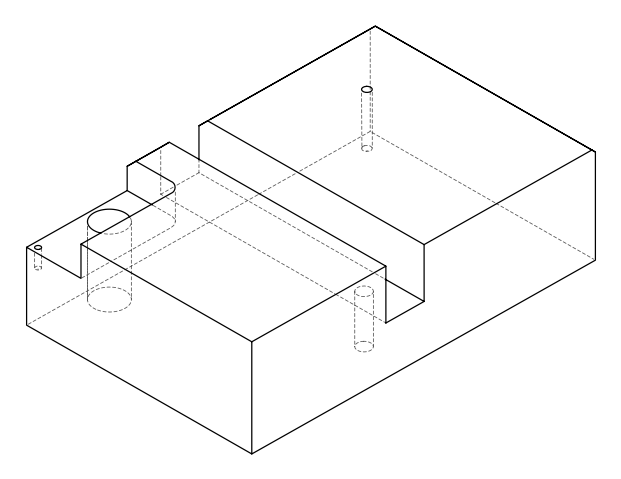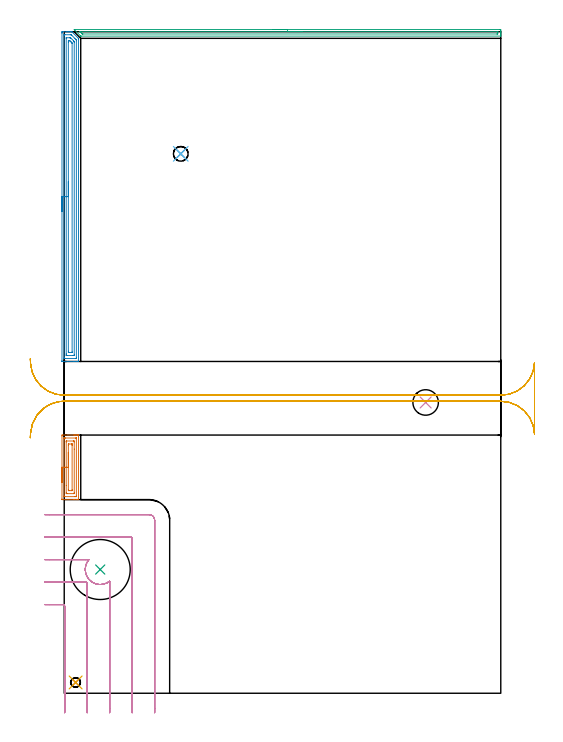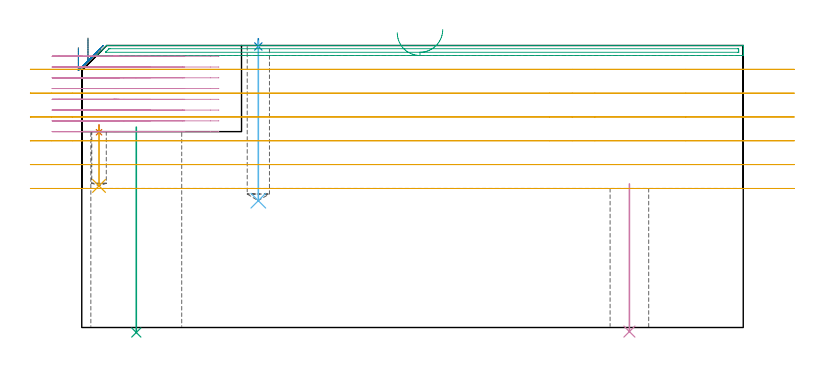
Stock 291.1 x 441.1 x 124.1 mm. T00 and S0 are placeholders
(PLAN: 11 operations, 7 tool changes, 38.2 min)
(1 SPOT_DRILL | STEP1POCKET | NXT0321_9005460120000 | 0.04 min | 4144 mm3)
(2 SPOT_DRILL_1 | STEP1POCKET_1 | NXT0321_9005460120000 | 0.03 min | 1 mm3)
(3 INDEXABLE_INSERT_DRILL_THROUGH_HOLE_FROM_SOLID | STEP1HOLE | NXT0302_035 | 0.37 min | 155862 mm3)
(4 INDEXABLE_INSERT_DRILL_THROUGH_HOLE_FROM_SOLID_1 | STEP1HOLE_1 | NXT0302_005 | 0.27 min | 28141 mm3)
(5 DRILL_BLIND_HOLE_INTO_CENTER | STEP1POCKET | NXT0301_035 | 0.11 min | 752 mm3)
(6 DRILL_BLIND_HOLE_INTO_CENTER_1 | STEP1POCKET_1 | UGT0301_212 | 0.28 min | 4942 mm3)
(7 AREA_MILL | FG_CHAMFER_SURFACE | UGT0205_001 | 1.64 min | 3367 mm3)
(8 AREA_MILL_1 | FG_CHAMFER_SURFACE_1 | UGT0205_001 | 7.27 min | 13687 mm3)
(9 AREA_MILL_2 | FG_CHAMFER_SURFACE_2 | UGT0205_001 | 4.69 min | 2727 mm3)
(10 MILL_CORNER_NOTCH_RECTANGULAR | CORNER_NOTCH_RECTANGULAR | UGT0201_094 | Follow Part, ap 5, ae 75% | 12.78 min | 290313 mm3)
(11 MILL_RECTANGULAR_SLOT | SLOT_RECTANGULAR | UGT0201_009 | Follow Part, ap 11.25, ae 75% | 10.67 min | 882392 mm3)
(TOOL NXT0321_9005460120000 | NC Spot Drill, 142deg, 12mm, Carbide, Uncoated | D12 PA142 FL30 Z2)
(TOOL NXT0302_035 | Index. Insert Drill 40mm [880-D4000L40-05] | D40 PA176 FL200 Z2)
(TOOL NXT0302_005 | Index. Insert Drill 17mm [880-D1700L20-05] | D17 PA176 FL85 Z2)
(TOOL NXT0301_035 | Carbide Drill 6.4mm [860.1-0640-032A1-MM 2214] | D6.4 PA140 FL53 Z2)
(TOOL UGT0301_212 | Twist Drill 9.8 mm | D9.8 PA118 FL83 Z2)
(TOOL UGT0205_001 | Chamfer Mill 20 x 3 x 45 deg. | D20 FL50 Z2)
(TOOL UGT0201_094 | End mill 20 mm | D20 FL38 Z4)
(TOOL UGT0201_009 | End Mill 45 mm | D45 FL63 Z6)
(OP 1 SPOT_DRILL)
G17 G21 G94 G90
T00 M6
G54
G17 G0 G90 X7.6 Y7.2 S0 M3
G43 Z134.1 H0
G94 G81 G98 Z85.925 F250. R89.2
G80
M5
M2
(OP 2 SPOT_DRILL_1)
G17 G21 G94 G90
T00 M6
G54
G17 G0 G90 X77.7 Y359.7 S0 M3
G43 Z134.1 H0
G94 G81 G98 Z123.678 F250. R127.1
G80
M5
M2
(OP 3 INDEXABLE_INSERT_DRILL_THROUGH_HOLE_FROM_SOLID)
G17 G21 G94 G90
T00 M6
G54
G17 G0 G90 X24. Y82.5 S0 M3
G43 Z134.1 H1
G94 G81 G98 Z-2.198 F250. R88.2
G80
M5
M2
(OP 4 INDEXABLE_INSERT_DRILL_THROUGH_HOLE_FROM_SOLID_1)
G17 G21 G94 G90
T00 M6
G54
G17 G0 G90 X241. Y193.9 S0 M3
G43 Z134.1 H1
G94 G81 G98 Z-1.797 F250. R63.2
G80
M5
M2
(OP 5 DRILL_BLIND_HOLE_INTO_CENTER)
G17 G21 G94 G90
T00 M6
G54
G17 G0 G90 X7.6 Y7.2 S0 M3
G43 Z134.1 H1
G94 G81 G98 Z62.3 F250. R88.2
G80
M5
M2
(OP 6 DRILL_BLIND_HOLE_INTO_CENTER_1)
G17 G21 G94 G90
T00 M6
G54
G17 G0 G90 X77.7 Y359.7 S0 M3
G43 Z134.1 H0
G94 G81 G98 Z55.8 F250. R126.1
G80
M5
M2
(OP 7 AREA_MILL)
G17 G21 G94 G90
T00 M6
G54
G17 G0 G90 X-1.5 Y140.65 S1061 M3
G43 Z134.1 H0
Z123.1
G94 G1 Y140.688 Z122.228 F250.
Y140.802 Z121.363
Y140.991 Z120.512
Y141.253 Z119.68
Y141.587 Z118.874
Y141.99 Z118.1
Y142.458 Z117.364
Y142.99 Z116.672
Y143.579 Z116.029
Y144.222 Z115.439
Y144.914 Z114.908
Y145.65 Z114.44
Y146.424 Z114.037
Y147.23 Z113.703
Y148.062 Z113.441
Y148.914 Z113.252
Y149.778 Z113.138
Y150.65 Z113.1
Y171.605
X-1.498 Y172.198 Z113.099
X-0.905 Y172.2 Z113.692
X1.176 Z115.773
X6.229 Z120.823
X6.823 Z121.42
X7.121 Z121.717
X7.715 Z122.311
X8.013 Z122.608
X8.604 Z123.203
X9.102 Z123.701
X9.452 Y172.193 Z124.044
X9.497 Y172.19 Z124.088
X9.5 Y172.051 Z124.1
Y129.249
X9.498 Y129.108 Z124.088
X9.495 Y129.106 Z124.085
X9.451 Y129.103 Z124.042
X9.102 Y129.1 Z123.701
X8.609 Z123.208
X8.013 Z122.608
X6.823 Z121.42
X6.229 Z120.823
X-1.202 Y129.101 Z113.395
X-1.492 Y129.11 Z113.105
X-1.499 Y129.398 Z113.099
Y129.422
X-1.5 Y150.65 Z113.1
X-0.086 Z114.514
Y169.894
X-0.085 Y169.968 Z114.515
X-0.081 Y170.113 Z114.519
X-0.077 Y170.191 Z114.523
X-0.059 Y170.194 Z114.541
X-0.013 Y170.197 Z114.587
X0.501 Y170.2 Z115.101
X0.879 Z115.479
X7.635 Z122.235
X8.013 Y170.197 Z122.613
X8.066 Y170.194 Z122.666
X8.076 Y170.191 Z122.676
X8.08 Y170.137 Z122.68
X8.084 Y170.04 Z122.684
X8.086 Y169.895 Z122.686
Y169.822
Y131.406
X8.085 Y131.332 Z122.685
X8.081 Y131.187 Z122.681
X8.077 Y131.109 Z122.677
X8.059 Y131.106 Z122.659
X8.013 Y131.103 Z122.613
X7.499 Y131.1 Z122.099
X7.121 Z121.721
X0.365 Z114.965
X-0.013 Y131.103 Z114.587
X-0.066 Y131.106 Z114.534
X-0.076 Y131.109 Z114.524
X-0.08 Y131.163 Z114.52
X-0.084 Y131.259 Z114.516
X-0.086 Y131.551 Z114.514
Y150.65
X1.328 Z115.928
X1.329 Y167.588 Z115.929
X1.333 Y168.038 Z115.933
X1.335 Y168.147 Z115.935
X1.345 Y168.19 Z115.945
X1.447 Y168.195 Z116.047
X1.61 Y168.199 Z116.21
X6.068 Y168.2 Z120.668
X6.229 Y168.197 Z120.829
X6.391 Y168.191 Z120.991
X6.665 Y168.176 Z121.265
X6.667 Y168.038 Z121.267
X6.671 Y167.597 Z121.271
X6.672 Y162.803 Z121.272
X6.671 Y133.712 Z121.271
X6.667 Y133.262 Z121.267
X6.665 Y133.153 Z121.265
X6.655 Y133.11 Z121.255
X6.553 Y133.105 Z121.153
X6.39 Y133.101 Z120.99
X1.932 Y133.1 Z116.532
X1.771 Y133.103 Z116.371
X1.609 Y133.109 Z116.209
X1.335 Y133.124 Z115.935
X1.333 Y133.262 Z115.933
X1.329 Y133.703 Z115.929
X1.328 Y138.609 Z115.928
Y150.65
X2.743 Z117.343
Y165.363
X2.748 Y166.169 Z117.348
X2.75 Y166.19 Z117.35
X2.77 Y166.194 Z117.37
X2.822 Y166.198 Z117.422
X2.926 Y166.2 Z117.526
X3.136 Z117.736
X4.89 Z119.49
X5.085 Z119.685
X5.182 Y166.198 Z119.782
X5.23 Y166.194 Z119.83
X5.249 Y166.19 Z119.849
X5.251 Y166.177 Z119.851
X5.257 Y165.444 Z119.857
Y165.363
Y135.937
X5.252 Y135.131 Z119.852
X5.25 Y135.11 Z119.85
X5.23 Y135.106 Z119.83
X5.178 Y135.102 Z119.778
X5.073 Y135.101 Z119.673
X4.864 Y135.1 Z119.464
X3.11 Z117.71
X2.915 Z117.515
X2.818 Y135.102 Z117.418
X2.77 Y135.106 Z117.37
X2.751 Y135.11 Z117.351
X2.749 Y135.123 Z117.349
X2.743 Y135.856 Z117.343
Y135.937
Y150.65
Y151.522 Z117.381
Y152.386 Z117.495
Y153.238 Z117.683
Y154.07 Z117.946
Y154.876 Z118.28
Y155.65 Z118.682
Y156.386 Z119.151
Y157.078 Z119.682
Y157.721 Z120.272
Y158.31 Z120.915
Y158.842 Z121.607
Y159.31 Z122.343
Y159.713 Z123.116
Y160.047 Z123.922
Y160.309 Z124.754
Y160.498 Z125.606
Y160.612 Z126.471
Y160.65 Z127.343
G0 Z134.1
M5
M2
(OP 8 AREA_MILL_1)
G17 G21 G94 G90
T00 M6
G54
G17 G0 G90 X-1.5 Y321.15 S1061 M3
G43 Z134.1 H0
Z123.1
G94 G1 Y321.188 Z122.228 F250.
Y321.302 Z121.364
Y321.491 Z120.512
Y321.753 Z119.68
Y322.087 Z118.874
Y322.49 Z118.1
Y322.958 Z117.364
Y323.49 Z116.672
Y324.079 Z116.029
Y324.722 Z115.44
Y325.414 Z114.908
Y326.15 Z114.44
Y326.924 Z114.037
Y327.73 Z113.703
Y328.562 Z113.441
Y329.413 Z113.252
Y330.278 Z113.138
Y331.15 Z113.1
Y440.196
X-1.499 Y440.493 Z113.101
X-1.493 Y441.081 Z113.104
X-1.491 Y441.093 Z113.105
X-0.905 Y441.1 Z113.692
X1.771 Z116.365
X2.341 Z116.937
X2.662 Z117.259
X3.232 Z117.829
X3.554 Z118.149
X4.198 Z118.797
X4.892 Z119.491
X5.018 Y441.099 Z119.617
X5.1 Y441.09 Z119.695
X5.186 Y441.015 Z119.784
X9.365 Y436.835 Z123.964
X9.498 Y436.695 Z124.087
X9.5 Y436.03 Z124.1
Y221.357
X9.505 Y221.21 Z124.095
X9.495 Y221.208 Z124.086
X9.447 Y221.204 Z124.039
X9.07 Y221.2 Z123.67
X8.656 Z123.256
X8.013 Z122.608
X6.799 Z121.396
X6.229 Z120.824
X-1.19 Y221.201 Z113.407
X-1.492 Y221.21 Z113.106
X-1.499 Y221.51 Z113.099
Y221.529
X-1.5 Y331.15 Z113.1
X-0.086 Z114.514
Y438.78
X-0.079 Y439.088 Z114.521
X-0.061 Y439.091 Z114.539
X-0.013 Y439.094 Z114.587
X0.487 Y439.099 Z115.087
X4.055 Z118.655
X4.446 Y439.093 Z119.046
X4.576 Y439.09 Z119.176
X4.667 Y439.071 Z119.267
X4.741 Y439. Z119.341
X5.042 Y438.707 Z119.642
X7.121 Y436.629 Z121.721
X7.717 Y436.03 Z122.317
X8.013 Y435.725 Z122.613
X8.079 Y435.643 Z122.679
X8.086 Y435.137 Z122.686
Y223.52
X8.079 Y223.212 Z122.679
X8.061 Y223.209 Z122.661
X8.013 Y223.206 Z122.613
X7.513 Y223.201 Z122.113
X0.379 Y223.2 Z114.979
X-0.013 Y223.204 Z114.587
X-0.068 Y223.207 Z114.532
X-0.078 Y223.209 Z114.522
X-0.082 Y223.276 Z114.518
X-0.084 Y223.373 Z114.516
X-0.086 Y223.666 Z114.514
Y331.15
X1.328 Z115.928
X1.329 Y436.472 Z115.929
X1.33 Y436.922 Z115.93
X1.333 Y437.032 Z115.933
X1.335 Y437.079 Z115.935
X1.416 Y437.09 Z116.016
X1.595 Y437.098 Z116.195
X3.554 Y437.1 Z118.154
X3.732 Y437.099 Z118.332
X4.087 Y437.093 Z118.687
X4.187 Y437.09 Z118.787
X4.221 Y437.068 Z118.821
X4.274 Y437.021 Z118.874
X4.378 Y436.922 Z118.978
X6.229 Y435.071 Z120.829
X6.639 Y434.652 Z121.239
X6.662 Y434.627 Z121.262
X6.666 Y434.588 Z121.266
X6.669 Y434.51 Z121.269
X6.671 Y434.392 Z121.271
Y434.244
Y225.828
X6.669 Y225.378 Z121.269
X6.667 Y225.268 Z121.267
X6.665 Y225.221 Z121.265
X6.584 Y225.21 Z121.184
X6.405 Y225.202 Z121.005
X6.229 Y225.201 Z120.829
X5.515 Y225.2 Z120.115
X1.771 Z116.371
X1.593 Y225.201 Z116.193
X1.475 Y225.203 Z116.075
X1.381 Y225.209 Z115.981
X1.335 Y225.214 Z115.935
X1.333 Y225.231 Z115.933
X1.331 Y225.378 Z115.931
X1.329 Y225.82 Z115.929
X1.328 Y226.27 Z115.928
Y331.15
X2.743 Z117.343
Y434.244
X2.749 Y435.051 Z117.349
X2.758 Y435.09 Z117.358
X2.806 Y435.095 Z117.406
X2.913 Y435.098 Z117.513
X3.591 Y435.1 Z118.191
X3.698 Y435.095 Z118.298
X3.749 Y435.09 Z118.349
X3.962 Y434.883 Z118.562
X4.285 Y434.566 Z118.885
X4.446 Y434.405 Z119.046
X4.607 Y434.244 Z119.207
X4.768 Y434.082 Z119.368
X5.088 Y433.751 Z119.688
X5.251 Y433.579 Z119.851
X5.254 Y433.533 Z119.854
X5.257 Y433.433 Z119.857
Y228.056
X5.251 Y227.249 Z119.851
X5.242 Y227.21 Z119.842
X5.193 Y227.205 Z119.793
X5.087 Y227.202 Z119.687
X3.554 Y227.2 Z118.154
X3.11 Z117.71
X2.907 Y227.202 Z117.507
X2.805 Y227.205 Z117.405
X2.759 Y227.21 Z117.359
X2.75 Y227.238 Z117.35
X2.743 Y227.975 Z117.343
Y228.056
Y331.15
Y332.022 Z117.381
Y332.886 Z117.495
Y333.738 Z117.683
Y334.57 Z117.946
Y335.376 Z118.28
Y336.15 Z118.682
Y336.886 Z119.151
Y337.578 Z119.682
Y338.221 Z120.272
Y338.81 Z120.915
Y339.341 Z121.607
Y339.81 Z122.343
Y340.213 Z123.116
Y340.547 Z123.922
Y340.809 Z124.754
Y340.998 Z125.606
Y341.112 Z126.471
Y341.15 Z127.343
G0 Z134.1
M5
M2
(OP 9 AREA_MILL_2)
G17 G21 G94 G90
T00 M6
G54
G17 G0 G90 X138.85 Y442.6 S1061 M3
G43 Z134.1 H0
Z129.7
G94 G1 X138.888 Z128.828 F250.
X139.002 Z127.963
X139.191 Z127.112
X139.453 Z126.28
X139.787 Z125.474
X140.19 Z124.7
X140.658 Z123.964
X141.19 Z123.272
X141.779 Z122.629
X142.422 Z122.039
X143.114 Z121.508
X143.85 Z121.04
X144.624 Z120.637
X145.43 Z120.303
X146.262 Z120.041
X147.113 Z119.852
X147.978 Z119.738
X148.85 Z119.7
X290.479 Y442.599 Z119.701
X290.92 Y442.595 Z119.702
X291.09 Y442.591 Z119.705
X291.1 Y442.161 Z120.134
Y441.892 Z120.403
Y441.281 Z121.014
Y440.743 Z121.554
Y440.4 Z121.896
Y439.863 Z122.434
Y439.519 Z122.775
Y438.833 Z123.466
Y438.542 Z123.757
Y438.199 Z124.091
X291.096 Z124.092
X290.927 Y438.2 Z124.1
X11.242
X11.001 Y438.199 Z124.094
X10.999
X10.885 Y438.314 Z123.983
X10.795 Y438.404 Z123.895
X6.955 Y442.245 Z120.055
X6.774 Y442.428 Z119.872
X6.619 Y442.593 Z119.706
X6.774 Y442.6 Z119.7
X148.85
Y441.186 Z121.114
X288.789 Y441.185 Z121.115
X289.063 Y441.18 Z121.12
X289.089 Y441.179 Z121.121
X289.094 Y441.158 Z121.142
X289.098 Y441.125 Z121.175
X289.099 Y441.093 Z121.207
X289.1 Y440.879 Z121.421
X289.098 Y440.4 Z121.9
X289.094 Y440.004 Z122.296
X289.081 Y439.621 Z122.679
X288.692 Y439.616 Z122.684
X288.595 Y439.615 Z122.685
X12.485
X12.088 Y439.62 Z122.68
X12.043 Y439.621 Z122.679
X11.964 Y439.694 Z122.606
X11.84 Y439.813 Z122.487
X11.689 Y439.961 Z122.339
X11.25 Y440.4 Z121.9
X10.795 Y440.855 Z121.445
X10.563 Y441.089 Z121.211
X10.528 Y441.127 Z121.173
X10.494 Y441.168 Z121.132
X10.489 Y441.179 Z121.121
X10.892 Y441.186 Z121.114
X148.85
X149.722 Z121.152
X150.586 Z121.266
X151.438 Z121.455
X152.27 Z121.717
X153.076 Z122.051
X153.85 Z122.454
X154.586 Z122.923
X155.278 Z123.454
X155.921 Z124.043
X156.51 Z124.686
X157.041 Z125.378
X157.51 Z126.114
X157.913 Z126.888
X158.247 Z127.694
X158.509 Z128.526
X158.698 Z129.378
X158.812 Z130.243
X158.85 Z131.114
G0 Z134.1
M5
M2
(OP 10 MILL_CORNER_NOTCH_RECTANGULAR)
G17 G21 G94 G90
T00 M6
G54
G17 G0 G90 X0.3 Y-13. S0 M3
G43 Z134.1 H0
Z119.362
G94 G1 Y-10. F250.
Y58.106 F500.
G3 X-0.694 Y59.1 R1.
G1 X-10.
X-13. F250.
G0 Z134.1
X15.3 Y-13.
Z119.362
G1 Y-10.
Y73.106 F500.
G3 X14.306 Y74.1 R1.
G1 X-10.
X-13. F250.
G0 Z134.1
X30.3 Y-13.
Z119.362
G1 Y-10.
Y74.738 F500.
G2 X23.856 Y72.503 R9.998
G1 X23.7 Y72.507
G2 X18.666 Y74.044 R10.089
G1 X18.521 Y74.137
G2 X14.409 Y85.32 R10.016
X16.496 Y89.1 R10.012
G1 X14.306
X-10.
X-13. F250.
G0 Z134.1
X45.3 Y-13.
Z119.362
G1 Y-10.
Y103.105 F500.
G3 X44.305 Y104.1 R1.
G1 X-10.
X-13. F250.
G0 Z134.1
X60.3 Y-13.
Z119.362
G1 Y-10.
Y115.4 F500.
G3 X56.6 Y119.1 R3.7
G1 X-10.
X-13. F250.
G0 Z134.1
X0.3 Y-13.
Z114.625
G1 Y-10.
Y58.106 F500.
G3 X-0.694 Y59.1 R1.
G1 X-10.
X-13. F250.
G0 Z134.1
X15.3 Y-13.
Z114.625
G1 Y-10.
Y73.106 F500.
G3 X14.306 Y74.1 R1.
G1 X-10.
X-13. F250.
G0 Z134.1
X30.3 Y-13.
Z114.625
G1 Y-10.
Y74.738 F500.
G2 X23.856 Y72.503 R9.998
X18.521 Y74.137 R10.089
X14.408 Y85.316 R10.017
X14.566 Y85.807 R10.01
X16.496 Y89.1 R10.012
G1 X14.306
X-10.
X-13. F250.
G0 Z134.1
X45.3 Y-13.
Z114.625
G1 Y-10.
Y103.105 F500.
G3 X44.305 Y104.1 R1.
G1 X-10.
X-13. F250.
G0 Z134.1
X60.3 Y-13.
Z114.625
G1 Y-10.
Y115.4 F500.
G3 X56.6 Y119.1 R3.7
G1 X-10.
X-13. F250.
G0 Z134.1
X0.3 Y-13.
Z109.887
G1 Y-10.
Y58.106 F500.
G3 X-0.694 Y59.1 R1.
G1 X-10.
X-13. F250.
G0 Z134.1
X15.3 Y-13.
Z109.887
G1 Y-10.
Y73.106 F500.
G3 X14.306 Y74.1 R1.
G1 X-10.
X-13. F250.
G0 Z134.1
X30.3 Y-13.
Z109.887
G1 Y-10.
Y74.738 F500.
G2 X23.856 Y72.503 R9.999
X18.521 Y74.137 R10.089
X14.408 Y85.316 R10.017
X14.566 Y85.807 R10.01
X16.496 Y89.1 R10.012
G1 X14.306
X-10.
X-13. F250.
G0 Z134.1
X45.3 Y-13.
Z109.887
G1 Y-10.
Y103.105 F500.
G3 X44.305 Y104.1 R1.
G1 X-10.
X-13. F250.
G0 Z134.1
X60.3 Y-13.
Z109.887
G1 Y-10.
Y115.4 F500.
G3 X56.6 Y119.1 R3.7
G1 X-10.
X-13. F250.
G0 Z134.1
X0.3 Y-13.
Z105.15
G1 Y-10.
Y58.106 F500.
G3 X-0.694 Y59.1 R1.
G1 X-10.
X-13. F250.
G0 Z134.1
X15.3 Y-13.
Z105.15
G1 Y-10.
Y73.106 F500.
G3 X14.306 Y74.1 R1.
G1 X-10.
X-13. F250.
G0 Z134.1
X30.3 Y-13.
Z105.15
G1 Y-10.
Y74.738 F500.
G2 X23.856 Y72.503 R9.999
X18.521 Y74.137 R10.089
X14.409 Y85.32 R10.021
X16.496 Y89.1 R10.012
G1 X14.306
X-10.
X-13. F250.
G0 Z134.1
X45.3 Y-13.
Z105.15
G1 Y-10.
Y103.105 F500.
G3 X44.305 Y104.1 R1.
G1 X-10.
X-13. F250.
G0 Z134.1
X60.3 Y-13.
Z105.15
G1 Y-10.
Y115.4 F500.
G3 X56.6 Y119.1 R3.7
G1 X-10.
X-13. F250.
G0 Z134.1
X0.3 Y-13.
Z100.412
G1 Y-10.
Y58.106 F500.
G3 X-0.694 Y59.1 R1.
G1 X-10.
X-13. F250.
G0 Z134.1
X15.3 Y-13.
Z100.412
G1 Y-10.
Y73.106 F500.
G3 X14.306 Y74.1 R1.
G1 X-10.
X-13. F250.
G0 Z134.1
X30.3 Y-13.
Z100.412
G1 Y-10.
Y74.738 F500.
G2 X23.856 Y72.503 R9.998
X18.986 Y73.851 R10.089
X18.526 Y74.134 R10.078
X14.035 Y81.753 R10.046
X14.347 Y85.1 R10.021
X16.499 Y89.1 R10.02
G1 X14.306
X-10.
X-13. F250.
G0 Z134.1
X45.3 Y-13.
Z100.412
G1 Y-10.
Y103.105 F500.
G3 X44.305 Y104.1 R1.
G1 X-10.
X-13. F250.
G0 Z134.1
X60.3 Y-13.
Z100.412
G1 Y-10.
Y115.4 F500.
G3 X56.6 Y119.1 R3.7
G1 X-10.
X-13. F250.
G0 Z134.1
X0.3 Y-13.
Z95.675
G1 Y-10.
Y58.106 F500.
G3 X-0.694 Y59.1 R1.
G1 X-10.
X-13. F250.
G0 Z134.1
X15.3 Y-13.
Z95.675
G1 Y-10.
Y73.106 F500.
G3 X14.306 Y74.1 R1.
G1 X-10.
X-13. F250.
G0 Z134.1
X30.3 Y-13.
Z95.675
G1 Y-10.
Y74.738 F500.
G2 X23.856 Y72.503 R9.999
X18.986 Y73.851 R10.089
X18.526 Y74.134 R10.078
X14.009 Y82.245 R10.046
X14.342 Y85.082 R10.017
X16.499 Y89.1 R10.02
G1 X14.306
X-10.
X-13. F250.
G0 Z134.1
X45.3 Y-13.
Z95.675
G1 Y-10.
Y103.105 F500.
G3 X44.305 Y104.1 R1.
G1 X-10.
X-13. F250.
G0 Z134.1
X60.3 Y-13.
Z95.675
G1 Y-10.
Y115.4 F500.
G3 X56.6 Y119.1 R3.7
G1 X-10.
X-13. F250.
G0 Z134.1
X0.3 Y-13.
Z90.937
G1 Y-10.
Y58.106 F500.
G3 X-0.694 Y59.1 R1.
G1 X-10.
X-13. F250.
G0 Z134.1
X15.3 Y-13.
Z90.937
G1 Y-10.
Y73.106 F500.
G3 X14.306 Y74.1 R1.
G1 X-10.
X-13. F250.
G0 Z134.1
X30.3 Y-13.
Z90.937
G1 Y-10.
Y74.738 F500.
G2 X23.856 Y72.503 R9.999
X18.521 Y74.137 R10.089
X14.409 Y85.32 R10.021
X16.496 Y89.1 R10.012
G1 X14.306
X-10.
X-13. F250.
G0 Z134.1
X45.3 Y-13.
Z90.937
G1 Y-10.
Y103.105 F500.
G3 X44.305 Y104.1 R1.
G1 X-10.
X-13. F250.
G0 Z134.1
X60.3 Y-13.
Z90.937
G1 Y-10.
Y115.4 F500.
G3 X56.6 Y119.1 R3.7
G1 X-10.
X-13. F250.
G0 Z134.1
X0.3 Y-13.
Z86.2
G1 Y-10.
Y58.106 F500.
G3 X-0.694 Y59.1 R1.
G1 X-10.
X-13. F250.
G0 Z134.1
X15.3 Y-13.
Z86.2
G1 Y-10.
Y73.106 F500.
G3 X14.306 Y74.1 R1.
G1 X-10.
X-13. F250.
G0 Z134.1
X30.3 Y-13.
Z86.2
G1 Y-10.
Y74.738 F500.
G2 X23.856 Y72.503 R9.998
X18.986 Y73.851 R10.089
X18.526 Y74.134 R10.078
X14.035 Y81.752 R10.046
X14.347 Y85.1 R10.021
X16.499 Y89.1 R10.02
G1 X14.306
X-10.
X-13. F250.
G0 Z134.1
X45.3 Y-13.
Z86.2
G1 Y-10.
Y103.105 F500.
G3 X44.305 Y104.1 R1.
G1 X-10.
X-13. F250.
G0 Z134.1
X60.3 Y-13.
Z86.2
G1 Y-10.
Y115.4 F500.
G3 X56.6 Y119.1 R3.7
G1 X-10.
X-13. F250.
G0 Z134.1
M5
M2
(OP 11 MILL_RECTANGULAR_SLOT)
G17 G21 G94 G90
T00 M6
G54
G17 G0 G90 X-22.629 Y170.418 S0 M3
G43 Z134.1 H0
Z113.617
G94 G1 X-22.467 Y173.414 F250.
G2 X-4.105 Y194.322 R22.5 F500.
X0. Y194.7 R22.5 F364.
G1 X205.872
X215.872 F415.
X225.872 F500.
X265.872 F365.
X291.1 F500.
G2 X313.59 Y172.871 R22.5
G1 Y220.529
G2 X291.1 Y198.7 R22.5
G1 X0.
G2 X-22.468 Y219.994 R22.5
G1 X-22.628 Y222.989 F250.
G0 X-22.625 Y170.366 Z103.133
G1 X-22.47 Y173.362
G2 X-13.261 Y190.377 R22.5 F500.
X-4.157 Y194.313 R22.5 F419.
X0. Y194.7 R22.5 F350.
G1 X205.819
X215.819 F405.
X225.819 F500.
X265.819 F356.
X291.1 F500.
G2 X313.59 Y172.871 R22.5
G1 Y220.529
G2 X291.1 Y198.7 R22.5
G1 X0.
G2 X-22.47 Y220.039 R22.5
G1 X-22.625 Y223.035 F250.
G0 Y170.366 Z92.65
G1 X-22.47 Y173.362
G2 X-13.261 Y190.377 R22.5 F500.
X-4.157 Y194.313 R22.5 F419.
X0. Y194.7 R22.5 F350.
G1 X205.819
X215.819 F405.
X225.819 F500.
X265.819 F356.
X291.1 F500.
G2 X313.59 Y172.871 R22.5
G1 Y220.529
G2 X291.1 Y198.7 R22.5
G1 X0.
G2 X-22.47 Y220.039 R22.5
G1 X-22.625 Y223.035 F250.
G0 Y170.365 Z82.167
G1 X-22.47 Y173.361
G2 X-13.261 Y190.377 R22.5 F500.
X-4.157 Y194.313 R22.5 F419.
X0. Y194.7 R22.5 F350.
G1 X205.819
X215.819 F405.
X225.819 F500.
X265.819 F356.
X291.1 F500.
G2 X313.59 Y172.871 R22.5
G1 Y220.529
G2 X291.1 Y198.7 R22.5
G1 X0.
G2 X-22.47 Y220.039 R22.5
G1 X-22.625 Y223.035 F250.
G0 Y170.365 Z71.683
G1 X-22.47 Y173.361
G2 X-13.261 Y190.377 R22.5 F500.
X-4.157 Y194.313 R22.5 F419.
X0. Y194.7 R22.5 F350.
G1 X205.819
X215.819 F405.
X225.819 F500.
X265.819 F356.
X291.1 F500.
G2 X313.59 Y172.871 R22.5
G1 Y220.529
G2 X291.1 Y198.7 R22.5
G1 X0.
G2 X-22.47 Y220.039 R22.5
G1 X-22.625 Y223.035 F250.
G0 Y170.365 Z61.2
G1 X-22.47 Y173.361
G2 X-13.261 Y190.377 R22.5 F500.
X-4.157 Y194.313 R22.5 F435.
X0. Y194.7 R22.5 F357.
G1 X205.819
X215.819 F415.
X225.819 F500.
X265.819 F368.
X291.1 F500.
G2 X313.59 Y172.871 R22.5
G1 Y220.529
G2 X291.1 Y198.7 R22.5
G1 X0.
G2 X-22.47 Y220.039 R22.5
G1 X-22.625 Y223.035 F250.
G0 Z134.1
M5
M2
